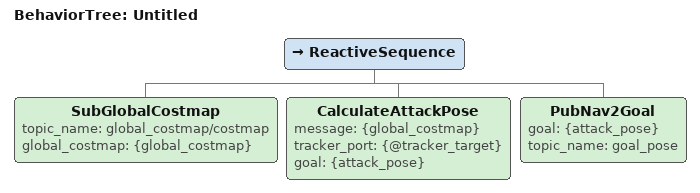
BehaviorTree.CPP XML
<?xml version="1.0" encoding="UTF-8"?>
<root BTCPP_format="4">
  <BehaviorTree ID="Untitled">
    <ReactiveSequence>
      <SubGlobalCostmap topic_name="global_costmap/costmap"
                        global_costmap="{global_costmap}"/>
      <CalculateAttackPose message="{global_costmap}"
                           tracker_port="{@tracker_target}"
                           goal="{attack_pose}"/>
      <PubNav2Goal goal="{attack_pose}"
                   topic_name="goal_pose"/>
    </ReactiveSequence>
  </BehaviorTree>

</root>
